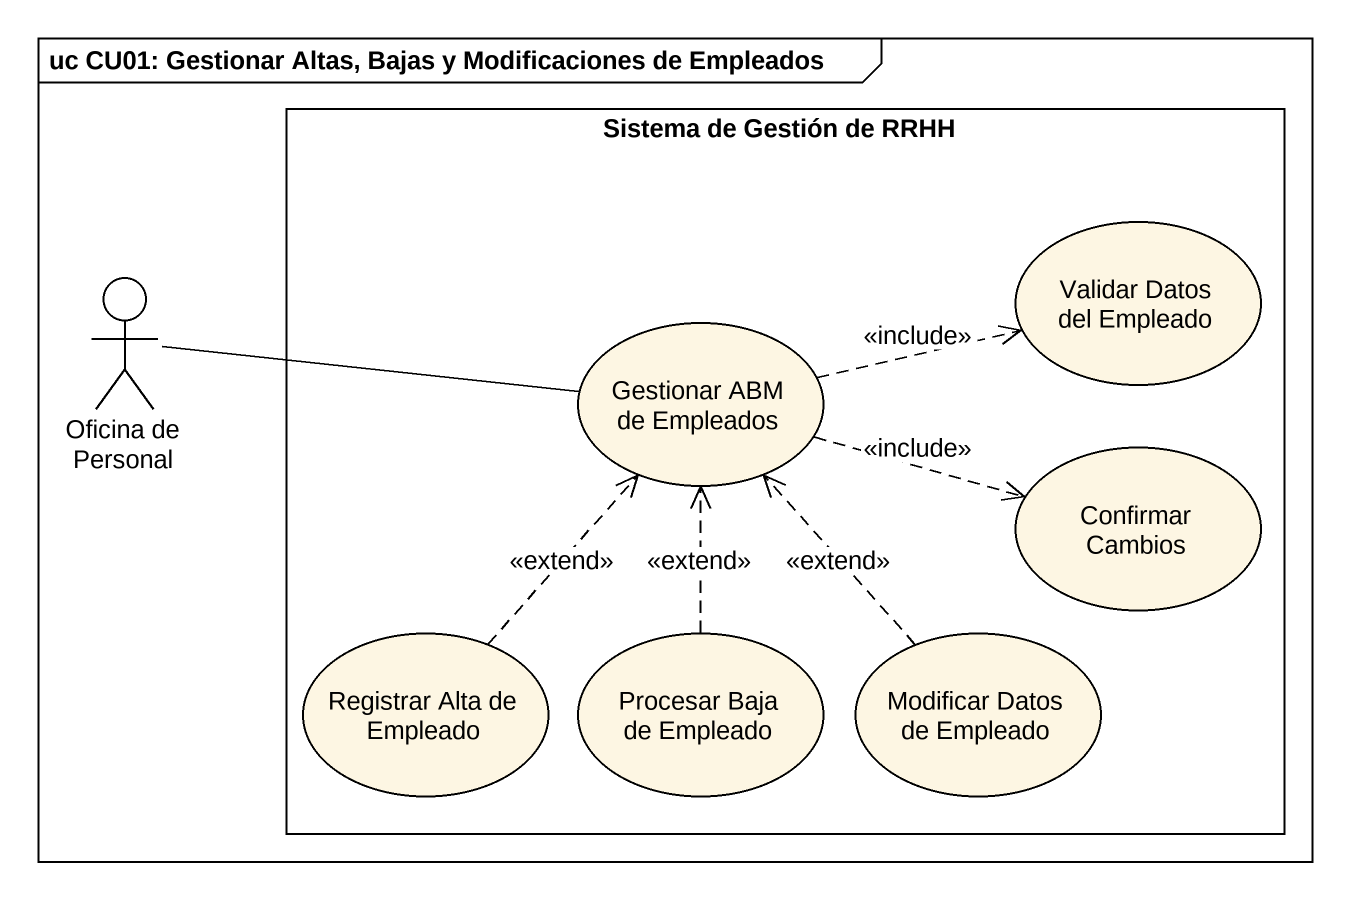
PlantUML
@startuml
mainframe uc CU01: Gestionar Altas, Bajas y Modificaciones de Empleados
rectangle "Sistema de Gestión de RRHH" as Sistema_de_Gestión_de_RRHH {
  usecase "Validar Datos del Empleado" as Validar_Datos_del_Empleado
  usecase "Gestionar ABM de Empleados" as Gestionar_ABM_de_Empleados
  usecase "Confirmar Cambios" as Confirmar_Cambios
  usecase "Registrar Alta de Empleado" as Registrar_Alta_de_Empleado
  usecase "Procesar Baja de Empleado" as Procesar_Baja_de_Empleado
  usecase "Modificar Datos de Empleado" as Modificar_Datos_de_Empleado
}
actor "Oficina de Personal" as Oficina_de_Personal
Oficina_de_Personal -right- Gestionar_ABM_de_Empleados
Gestionar_ABM_de_Empleados .right.> Validar_Datos_del_Empleado : <<include>>
Gestionar_ABM_de_Empleados .right.> Confirmar_Cambios : <<include>>
Registrar_Alta_de_Empleado .up.> Gestionar_ABM_de_Empleados : <<extend>>
Procesar_Baja_de_Empleado .up.> Gestionar_ABM_de_Empleados : <<extend>>
Modificar_Datos_de_Empleado .up.> Gestionar_ABM_de_Empleados : <<extend>>
@enduml
